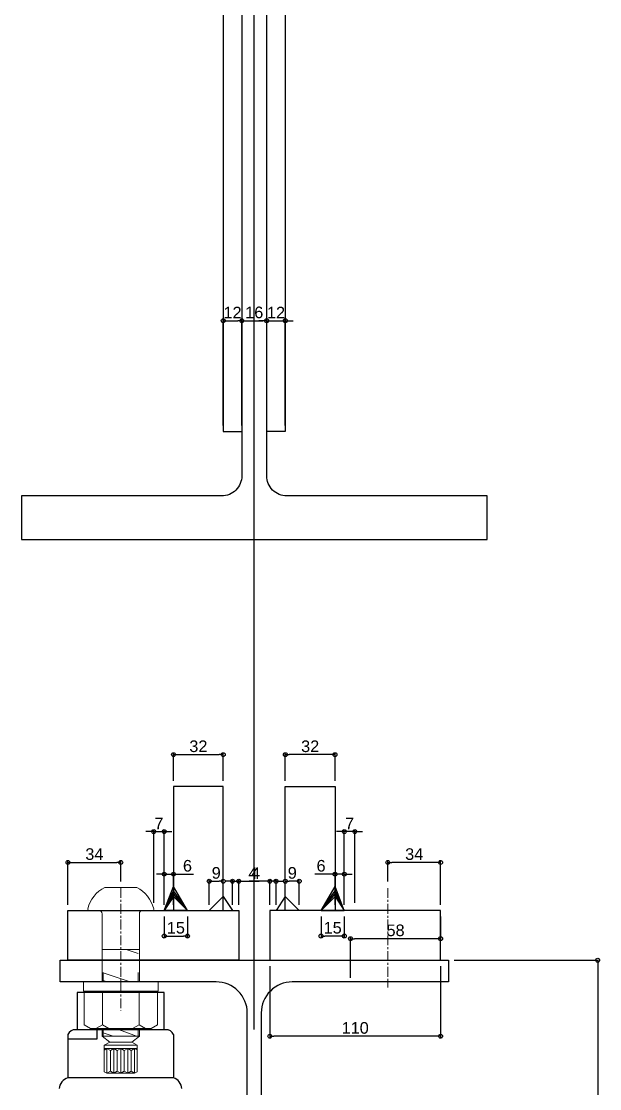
# Model space of a CAD drawing. Header units: millimetres. Extents: x -2880 to 3894, y -2977 to 4857.
# Drawn here: x 1403 to 1775, y -135 to 553 of the extents above; entities that cross this region are included whole.
import ezdxf

# ---------------------------------------------------------------- set-up
doc = ezdxf.new("R2010")
doc.units = ezdxf.units.MM
doc.header["$MEASUREMENT"] = 0
doc.linetypes.add('CENTER', pattern=[50.8, 31.75, -6.35, 6.35, -6.35])
for name, color, linetype in [('_1-0_', 7, 'Continuous'), ('gauge', 1, 'Continuous'), ('KB', 7, 'Continuous')]:
    doc.layers.add(name, color=color, linetype=linetype)
doc.layers.add('不明1', color=6, linetype='Continuous', lineweight=18)
doc.layers.add('中心線', color=4, linetype='CENTER', lineweight=13)
doc.styles.get("Standard").update_dxf_attribs({"font": 'arial.ttf'})
doc.dimstyles.new('コピー ～ 一般寸法', dxfattribs={"dimscale": 0.5, "dimtxt": 15, "dimasz": 5, "dimexe": 1.25, "dimexo": 7.5, "dimgap": 3, "dimtad": 1, "dimdec": 1, "dimdsep": 46, "dimtxsty": 'Standard', "dimblk": 'ORIGIN', "dimcen": 0, "dimclrd": 256, "dimclre": 256, "dimclrt": 256, "dimadec": 0, "dimazin": 0, "dimtfac": 1, "dimtdec": 1, "dimtmove": 0, "dimatfit": 3, "dimfxl": 0, "dimarcsym": 0})

# ---------------------------------------------------------------- blocks, each defined once
blk = doc.blocks.new('_Origin')
at = {"color": 0, "linetype": 'ByBlock', "lineweight": -2}
blk.add_line((0, 0), (-1, 0), dxfattribs=at)
blk.add_circle((0, 0), 0.5, dxfattribs=at)
blk = doc.blocks.new('*D416')
at = {"layer": 'Defpoints', "color": 0}
for p in [(1544.99, 359.66), (1532.99, 288.27), (1544.99, 288.27)]:
    blk.add_point(p, dxfattribs=at)
at = {"layer": 'gauge', "lineweight": -2}
for p, q in [((1532.99, 292.02), (1532.99, 360.28)), ((1535.49, 359.66), (1542.49, 359.66)), ((1544.99, 292.02), (1544.99, 360.28))]:
    blk.add_line(p, q, dxfattribs=at)
at = {"layer": 'gauge', "lineweight": -2, "xscale": 2.5, "yscale": 2.5, "zscale": 2.5, "rotation": 180}
blk.add_blockref('_Origin', (1532.99, 359.66), dxfattribs=at)
at = {"layer": 'gauge', "lineweight": -2, "xscale": 2.5, "yscale": 2.5, "zscale": 2.5}
blk.add_blockref('_Origin', (1544.99, 359.66), dxfattribs=at)
at = {"layer": 'gauge', "insert": (1538.99, 364.92), "char_height": 7.5, "attachment_point": 5}
blk.add_mtext('12', dxfattribs=at)
blk = doc.blocks.new('*D417')
at = {"layer": 'Defpoints', "color": 0}
for p in [(1560.99, 359.66), (1544.99, 288.27), (1560.99, 288.27)]:
    blk.add_point(p, dxfattribs=at)
at = {"layer": 'gauge', "lineweight": -2}
for p, q in [((1544.99, 292.02), (1544.99, 360.28)), ((1547.49, 359.66), (1558.49, 359.66)), ((1560.99, 292.02), (1560.99, 360.28))]:
    blk.add_line(p, q, dxfattribs=at)
at = {"layer": 'gauge', "lineweight": -2, "xscale": 2.5, "yscale": 2.5, "zscale": 2.5, "rotation": 180}
blk.add_blockref('_Origin', (1544.99, 359.66), dxfattribs=at)
at = {"layer": 'gauge', "lineweight": -2, "xscale": 2.5, "yscale": 2.5, "zscale": 2.5}
blk.add_blockref('_Origin', (1560.99, 359.66), dxfattribs=at)
at = {"layer": 'gauge', "insert": (1552.99, 364.99), "char_height": 7.5, "attachment_point": 5}
blk.add_mtext('16', dxfattribs=at)
blk = doc.blocks.new('*D418')
at = {"layer": 'Defpoints', "color": 0}
for p in [(1572.99, 359.66), (1560.99, 288.27), (1572.99, 288.27)]:
    blk.add_point(p, dxfattribs=at)
at = {"layer": 'gauge', "lineweight": -2}
for p, q in [((1558.49, 359.66), (1555.99, 359.66)), ((1560.99, 292.02), (1560.99, 360.28)), ((1560.99, 359.66), (1572.99, 359.66)), ((1572.99, 292.02), (1572.99, 360.28)), ((1575.49, 359.66), (1577.99, 359.66))]:
    blk.add_line(p, q, dxfattribs=at)
at = {"layer": 'gauge', "lineweight": -2, "xscale": 2.5, "yscale": 2.5, "zscale": 2.5}
blk.add_blockref('_Origin', (1560.99, 359.66), dxfattribs=at)
at = {"layer": 'gauge', "lineweight": -2, "xscale": 2.5, "yscale": 2.5, "zscale": 2.5, "rotation": 180}
blk.add_blockref('_Origin', (1572.99, 359.66), dxfattribs=at)
at = {"layer": 'gauge', "insert": (1566.99, 364.92), "char_height": 7.5, "attachment_point": 5}
blk.add_mtext('12', dxfattribs=at)
blk = doc.blocks.new('*D430')
at = {"layer": 'Defpoints', "color": 0}
for p in [(1532.99, 79.91), (1500.99, 59.33), (1532.99, 59.33)]:
    blk.add_point(p, dxfattribs=at)
at = {"layer": 'KB', "lineweight": -2}
for p, q in [((1500.99, 63.08), (1500.99, 80.54)), ((1503.49, 79.91), (1530.49, 79.91)), ((1532.99, 63.08), (1532.99, 80.54))]:
    blk.add_line(p, q, dxfattribs=at)
at = {"layer": 'KB', "lineweight": -2, "xscale": 2.5, "yscale": 2.5, "zscale": 2.5, "rotation": 180}
blk.add_blockref('_Origin', (1500.99, 79.91), dxfattribs=at)
at = {"layer": 'KB', "lineweight": -2, "xscale": 2.5, "yscale": 2.5, "zscale": 2.5}
blk.add_blockref('_Origin', (1532.99, 79.91), dxfattribs=at)
at = {"layer": 'KB', "insert": (1516.99, 85.24), "char_height": 7.5, "attachment_point": 5}
blk.add_mtext('32', dxfattribs=at)
blk = doc.blocks.new('*D431')
at = {"layer": 'Defpoints', "color": 0}
for p in [(1494.99, -20.67), (1509.99, -20.67), (1509.99, -37.09)]:
    blk.add_point(p, dxfattribs=at)
at = {"layer": 'gauge', "lineweight": -2}
for p, q in [((1494.99, -24.42), (1494.99, -37.72)), ((1509.99, -24.42), (1509.99, -37.72)), ((1497.49, -37.09), (1507.49, -37.09))]:
    blk.add_line(p, q, dxfattribs=at)
at = {"layer": 'gauge', "lineweight": -2, "xscale": 2.5, "yscale": 2.5, "zscale": 2.5, "rotation": 180}
blk.add_blockref('_Origin', (1494.99, -37.09), dxfattribs=at)
at = {"layer": 'gauge', "lineweight": -2, "xscale": 2.5, "yscale": 2.5, "zscale": 2.5}
blk.add_blockref('_Origin', (1509.99, -37.09), dxfattribs=at)
at = {"layer": 'gauge', "insert": (1502.49, -31.76), "char_height": 7.5, "attachment_point": 5}
blk.add_mtext('15', dxfattribs=at)
blk = doc.blocks.new('*D118')
at = {"layer": 'Defpoints', "color": 0}
for p in [(1466.99, 10.38), (1466.99, -5.67), (1432.99, -20.67)]:
    blk.add_point(p, dxfattribs=at)
at = {"layer": 'gauge', "lineweight": -2}
for p, q in [((1432.99, -16.92), (1432.99, 11)), ((1435.49, 10.38), (1464.49, 10.38)), ((1466.99, -1.92), (1466.99, 11))]:
    blk.add_line(p, q, dxfattribs=at)
at = {"layer": 'gauge', "lineweight": -2, "xscale": 2.5, "yscale": 2.5, "zscale": 2.5, "rotation": 180}
blk.add_blockref('_Origin', (1432.99, 10.38), dxfattribs=at)
at = {"layer": 'gauge', "lineweight": -2, "xscale": 2.5, "yscale": 2.5, "zscale": 2.5}
blk.add_blockref('_Origin', (1466.99, 10.38), dxfattribs=at)
at = {"layer": 'gauge', "insert": (1449.99, 15.71), "char_height": 7.5, "attachment_point": 5}
blk.add_mtext('34', dxfattribs=at)
blk = doc.blocks.new('*D432')
at = {"layer": 'Defpoints', "color": 0}
for p in [(1542.99, -1.73), (1538.99, -20.67), (1542.99, -20.67)]:
    blk.add_point(p, dxfattribs=at)
at = {"layer": 'gauge', "lineweight": -2}
for p, q in [((1536.49, -1.73), (1533.99, -1.73)), ((1538.99, -16.92), (1538.99, -1.11)), ((1538.99, -1.73), (1542.99, -1.73)), ((1542.99, -16.92), (1542.99, -1.11)), ((1545.49, -1.73), (1556.17, -1.73))]:
    blk.add_line(p, q, dxfattribs=at)
at = {"layer": 'gauge', "lineweight": -2, "xscale": 2.5, "yscale": 2.5, "zscale": 2.5}
blk.add_blockref('_Origin', (1538.99, -1.73), dxfattribs=at)
at = {"layer": 'gauge', "lineweight": -2, "xscale": 2.5, "yscale": 2.5, "zscale": 2.5, "rotation": 180}
blk.add_blockref('_Origin', (1542.99, -1.73), dxfattribs=at)
at = {"layer": 'gauge', "insert": (1552.08, 3.52), "char_height": 7.5, "attachment_point": 5}
blk.add_mtext('4', dxfattribs=at)
blk = doc.blocks.new('*D433')
at = {"layer": 'Defpoints', "color": 0}
for p in [(1500.99, 2.85), (1494.99, -20.67), (1500.99, -20.67)]:
    blk.add_point(p, dxfattribs=at)
at = {"layer": 'gauge', "lineweight": -2}
for p, q in [((1492.49, 2.85), (1489.99, 2.85)), ((1494.99, -16.92), (1494.99, 3.47)), ((1494.99, 2.85), (1500.99, 2.85)), ((1500.99, -16.92), (1500.99, 3.47)), ((1503.49, 2.85), (1513.95, 2.85))]:
    blk.add_line(p, q, dxfattribs=at)
at = {"layer": 'gauge', "lineweight": -2, "xscale": 2.5, "yscale": 2.5, "zscale": 2.5}
blk.add_blockref('_Origin', (1494.99, 2.85), dxfattribs=at)
at = {"layer": 'gauge', "lineweight": -2, "xscale": 2.5, "yscale": 2.5, "zscale": 2.5, "rotation": 180}
blk.add_blockref('_Origin', (1500.99, 2.85), dxfattribs=at)
at = {"layer": 'gauge', "insert": (1509.97, 8.18), "char_height": 7.5, "attachment_point": 5}
blk.add_mtext('6', dxfattribs=at)
blk = doc.blocks.new('*D434')
at = {"layer": 'Defpoints', "color": 0}
for p in [(1532.99, -1.73), (1532.99, -11.67), (1523.99, -20.67)]:
    blk.add_point(p, dxfattribs=at)
at = {"layer": 'gauge', "lineweight": -2}
for p, q in [((1523.99, -16.92), (1523.99, -1.11)), ((1526.49, -1.73), (1530.49, -1.73)), ((1532.99, -7.92), (1532.99, -1.11))]:
    blk.add_line(p, q, dxfattribs=at)
at = {"layer": 'gauge', "lineweight": -2, "xscale": 2.5, "yscale": 2.5, "zscale": 2.5, "rotation": 180}
blk.add_blockref('_Origin', (1523.99, -1.73), dxfattribs=at)
at = {"layer": 'gauge', "lineweight": -2, "xscale": 2.5, "yscale": 2.5, "zscale": 2.5}
blk.add_blockref('_Origin', (1532.99, -1.73), dxfattribs=at)
at = {"layer": 'gauge', "insert": (1528.49, 3.59), "char_height": 7.5, "attachment_point": 5}
blk.add_mtext('9', dxfattribs=at)
blk = doc.blocks.new('*D435')
at = {"layer": 'Defpoints', "color": 0}
for p in [(1494.99, 30.29), (1488.21, -19.42), (1494.99, -20.67)]:
    blk.add_point(p, dxfattribs=at)
at = {"layer": 'gauge', "lineweight": -2}
for p, q in [((1485.71, 30.29), (1483.21, 30.29)), ((1488.21, -15.67), (1488.21, 30.92)), ((1488.21, 30.29), (1494.99, 30.29)), ((1494.99, -16.92), (1494.99, 30.92)), ((1497.49, 30.29), (1499.99, 30.29))]:
    blk.add_line(p, q, dxfattribs=at)
at = {"layer": 'gauge', "lineweight": -2, "xscale": 2.5, "yscale": 2.5, "zscale": 2.5}
blk.add_blockref('_Origin', (1488.21, 30.29), dxfattribs=at)
at = {"layer": 'gauge', "lineweight": -2, "xscale": 2.5, "yscale": 2.5, "zscale": 2.5, "rotation": 180}
blk.add_blockref('_Origin', (1494.99, 30.29), dxfattribs=at)
at = {"layer": 'gauge', "insert": (1491.6, 35.54), "char_height": 7.5, "attachment_point": 5}
blk.add_mtext('7', dxfattribs=at)
blk = doc.blocks.new('*D436')
at = {"layer": 'Defpoints', "color": 0}
for p in [(1572.99, 79.91), (1572.99, 59.33), (1604.99, 59.33)]:
    blk.add_point(p, dxfattribs=at)
at = {"layer": 'KB', "lineweight": -2}
for p, q in [((1572.99, 63.08), (1572.99, 80.54)), ((1602.49, 79.91), (1575.49, 79.91)), ((1604.99, 63.08), (1604.99, 80.54))]:
    blk.add_line(p, q, dxfattribs=at)
at = {"layer": 'KB', "lineweight": -2, "xscale": 2.5, "yscale": 2.5, "zscale": 2.5, "rotation": 180}
blk.add_blockref('_Origin', (1572.99, 79.91), dxfattribs=at)
at = {"layer": 'KB', "lineweight": -2, "xscale": 2.5, "yscale": 2.5, "zscale": 2.5}
blk.add_blockref('_Origin', (1604.99, 79.91), dxfattribs=at)
at = {"layer": 'KB', "insert": (1588.99, 85.24), "char_height": 7.5, "attachment_point": 5}
blk.add_mtext('32', dxfattribs=at)
blk = doc.blocks.new('*D437')
at = {"layer": 'Defpoints', "color": 0}
for p in [(1595.99, -20.67), (1610.99, -20.67), (1595.99, -37.09)]:
    blk.add_point(p, dxfattribs=at)
at = {"layer": 'gauge', "lineweight": -2}
for p, q in [((1595.99, -24.42), (1595.99, -37.72)), ((1610.99, -24.42), (1610.99, -37.72)), ((1608.49, -37.09), (1598.49, -37.09))]:
    blk.add_line(p, q, dxfattribs=at)
at = {"layer": 'gauge', "lineweight": -2, "xscale": 2.5, "yscale": 2.5, "zscale": 2.5, "rotation": 180}
blk.add_blockref('_Origin', (1595.99, -37.09), dxfattribs=at)
at = {"layer": 'gauge', "lineweight": -2, "xscale": 2.5, "yscale": 2.5, "zscale": 2.5}
blk.add_blockref('_Origin', (1610.99, -37.09), dxfattribs=at)
at = {"layer": 'gauge', "insert": (1603.49, -31.76), "char_height": 7.5, "attachment_point": 5}
blk.add_mtext('15', dxfattribs=at)
blk = doc.blocks.new('*D119')
at = {"layer": 'Defpoints', "color": 0}
for p in [(1562.99, -52.67), (1672.99, -52.67), (1562.99, -101.68)]:
    blk.add_point(p, dxfattribs=at)
at = {"layer": 'gauge', "lineweight": -2}
for p, q in [((1562.99, -56.42), (1562.99, -102.31)), ((1672.99, -56.42), (1672.99, -102.31)), ((1670.49, -101.68), (1565.49, -101.68))]:
    blk.add_line(p, q, dxfattribs=at)
at = {"layer": 'gauge', "lineweight": -2, "xscale": 2.5, "yscale": 2.5, "zscale": 2.5}
for p, rotation in [((1562.99, -101.68), 180), ((1672.99, -101.68), 360)]:
    blk.add_blockref('_Origin', p, dxfattribs=dict(at, rotation=rotation))
at = {"layer": 'gauge', "insert": (1617.99, -96.35), "char_height": 7.5, "attachment_point": 5}
blk.add_mtext('110', dxfattribs=at)
blk = doc.blocks.new('*D120')
at = {"layer": 'Defpoints', "color": 0}
for p in [(1638.99, 10.38), (1638.99, -5.67), (1672.99, -20.67)]:
    blk.add_point(p, dxfattribs=at)
at = {"layer": 'gauge', "lineweight": -2}
for p, q in [((1638.99, -1.92), (1638.99, 11)), ((1670.49, 10.38), (1641.49, 10.38)), ((1672.99, -16.92), (1672.99, 11))]:
    blk.add_line(p, q, dxfattribs=at)
at = {"layer": 'gauge', "lineweight": -2, "xscale": 2.5, "yscale": 2.5, "zscale": 2.5}
for p, rotation in [((1638.99, 10.38), 180), ((1672.99, 10.38), 360)]:
    blk.add_blockref('_Origin', p, dxfattribs=dict(at, rotation=rotation))
at = {"layer": 'gauge', "insert": (1655.99, 15.71), "char_height": 7.5, "attachment_point": 5}
blk.add_mtext('34', dxfattribs=at)
blk = doc.blocks.new('*D438')
at = {"layer": 'Defpoints', "color": 0}
for p in [(1562.99, -1.73), (1562.99, -20.67), (1566.99, -20.67)]:
    blk.add_point(p, dxfattribs=at)
at = {"layer": 'gauge', "lineweight": -2}
for p, q in [((1560.49, -1.73), (1549.81, -1.73)), ((1562.99, -16.92), (1562.99, -1.11)), ((1566.99, -1.73), (1562.99, -1.73)), ((1566.99, -16.92), (1566.99, -1.11)), ((1569.49, -1.73), (1571.99, -1.73))]:
    blk.add_line(p, q, dxfattribs=at)
at = {"layer": 'gauge', "lineweight": -2, "xscale": 2.5, "yscale": 2.5, "zscale": 2.5}
for p, rotation in [((1562.99, -1.73), 360), ((1566.99, -1.73), 180)]:
    blk.add_blockref('_Origin', p, dxfattribs=dict(at, rotation=rotation))
at = {"layer": 'gauge', "insert": (1553.9, 3.52), "char_height": 7.5, "attachment_point": 5}
blk.add_mtext('4', dxfattribs=at)
blk = doc.blocks.new('*D121')
at = {"layer": 'Defpoints', "color": 0}
for p in [(1672.99, -20.67), (1614.99, -38.77), (1614.99, -67.79)]:
    blk.add_point(p, dxfattribs=at)
at = {"layer": 'gauge', "lineweight": -2}
for p, q in [((1672.99, -24.42), (1672.99, -39.4)), ((1614.99, -64.04), (1614.99, -38.15)), ((1670.49, -38.77), (1617.49, -38.77))]:
    blk.add_line(p, q, dxfattribs=at)
at = {"layer": 'gauge', "lineweight": -2, "xscale": 2.5, "yscale": 2.5, "zscale": 2.5}
for p, rotation in [((1614.99, -38.77), 180), ((1672.99, -38.77), 360)]:
    blk.add_blockref('_Origin', p, dxfattribs=dict(at, rotation=rotation))
at = {"layer": 'gauge', "insert": (1643.99, -33.44), "char_height": 7.5, "attachment_point": 5}
blk.add_mtext('58', dxfattribs=at)
blk = doc.blocks.new('*D439')
at = {"layer": 'Defpoints', "color": 0}
for p in [(1604.99, 2.85), (1604.99, -20.67), (1610.99, -20.67)]:
    blk.add_point(p, dxfattribs=at)
at = {"layer": 'gauge', "lineweight": -2}
for p, q in [((1602.49, 2.85), (1592.03, 2.85)), ((1604.99, -16.92), (1604.99, 3.47)), ((1610.99, 2.85), (1604.99, 2.85)), ((1610.99, -16.92), (1610.99, 3.47)), ((1613.49, 2.85), (1615.99, 2.85))]:
    blk.add_line(p, q, dxfattribs=at)
at = {"layer": 'gauge', "lineweight": -2, "xscale": 2.5, "yscale": 2.5, "zscale": 2.5}
for p, rotation in [((1604.99, 2.85), 360), ((1610.99, 2.85), 180)]:
    blk.add_blockref('_Origin', p, dxfattribs=dict(at, rotation=rotation))
at = {"layer": 'gauge', "insert": (1596.01, 8.18), "char_height": 7.5, "attachment_point": 5}
blk.add_mtext('6', dxfattribs=at)
blk = doc.blocks.new('*D440')
at = {"layer": 'Defpoints', "color": 0}
for p in [(1572.99, -1.73), (1572.99, -11.67), (1581.99, -20.67)]:
    blk.add_point(p, dxfattribs=at)
at = {"layer": 'gauge', "lineweight": -2}
for p, q in [((1572.99, -7.92), (1572.99, -1.11)), ((1579.49, -1.73), (1575.49, -1.73)), ((1581.99, -16.92), (1581.99, -1.11))]:
    blk.add_line(p, q, dxfattribs=at)
at = {"layer": 'gauge', "lineweight": -2, "xscale": 2.5, "yscale": 2.5, "zscale": 2.5}
for p, rotation in [((1572.99, -1.73), 180), ((1581.99, -1.73), 360)]:
    blk.add_blockref('_Origin', p, dxfattribs=dict(at, rotation=rotation))
at = {"layer": 'gauge', "insert": (1577.49, 3.59), "char_height": 7.5, "attachment_point": 5}
blk.add_mtext('9', dxfattribs=at)
blk = doc.blocks.new('*D441')
at = {"layer": 'Defpoints', "color": 0}
for p in [(1610.99, 30.29), (1617.77, -19.42), (1610.99, -20.67)]:
    blk.add_point(p, dxfattribs=at)
at = {"layer": 'gauge', "lineweight": -2}
for p, q in [((1608.49, 30.29), (1605.99, 30.29)), ((1610.99, -16.92), (1610.99, 30.92)), ((1617.77, 30.29), (1610.99, 30.29)), ((1617.77, -15.67), (1617.77, 30.92)), ((1620.27, 30.29), (1622.77, 30.29))]:
    blk.add_line(p, q, dxfattribs=at)
at = {"layer": 'gauge', "lineweight": -2, "xscale": 2.5, "yscale": 2.5, "zscale": 2.5}
blk.add_blockref('_Origin', (1610.99, 30.29), dxfattribs=at)
at = {"layer": 'gauge', "lineweight": -2, "xscale": 2.5, "yscale": 2.5, "zscale": 2.5, "rotation": 180}
blk.add_blockref('_Origin', (1617.77, 30.29), dxfattribs=at)
at = {"layer": 'gauge', "insert": (1614.38, 35.54), "char_height": 7.5, "attachment_point": 5}
blk.add_mtext('7', dxfattribs=at)
blk = doc.blocks.new('*D442')
at = {"layer": 'Defpoints', "color": 0}
for p in [(1677.99, -52.67), (1677.99, -452.67), (1774.17, -452.67)]:
    blk.add_point(p, dxfattribs=at)
at = {"layer": 'gauge', "lineweight": -2}
for p, q in [((1681.74, -52.67), (1774.8, -52.67)), ((1774.17, -55.17), (1774.17, -450.17)), ((1681.74, -452.67), (1774.8, -452.67))]:
    blk.add_line(p, q, dxfattribs=at)
at = {"layer": 'gauge', "lineweight": -2, "xscale": 2.5, "yscale": 2.5, "zscale": 2.5}
for p, rotation in [((1774.17, -52.67), 90), ((1774.17, -452.67), 270)]:
    blk.add_blockref('_Origin', p, dxfattribs=dict(at, rotation=rotation))
at = {"layer": 'gauge', "insert": (1768.85, -252.67), "char_height": 7.5, "attachment_point": 5, "rotation": 90}
blk.add_mtext('400', dxfattribs=at)

msp = doc.modelspace()

# ---------------------------------------------------------------- linework, layer by layer
for points in [[(1402.991, 818.697), (1402.991, 790.697), (1531.991, 790.697, -0.4142136), (1544.991, 777.697), (1544.991, 259.697, -0.4142136), (1531.991, 246.697), (1402.991, 246.697), (1402.991, 218.697), (1702.991, 218.697), (1702.991, 246.697), (1573.991, 246.697, -0.4142136), (1560.991, 259.697), (1560.991, 777.697, -0.4142136), (1573.991, 790.697), (1702.991, 790.697), (1702.991, 818.697)], [(1528.491, -438.674, 0.4142136), (1548.491, -418.674), (1548.491, -86.674, 0.4142136), (1528.491, -66.674), (1427.991, -66.674), (1427.991, -52.674), (1677.991, -52.674), (1677.991, -66.674), (1577.491, -66.674, 0.4142136), (1557.491, -86.674), (1557.491, -418.674, 0.4142136), (1577.491, -438.674), (1677.991, -438.674), (1677.991, -452.674), (1427.991, -452.674), (1427.991, -438.674)]]:
    msp.add_lwpolyline(points, format="xyb", close=True)
at = {"layer": '_1-0_', "color": 3, "linetype": 'Continuous'}
for p, q in [((1494.991, -73.474), (1438.991, -73.474)), ((1438.991, -73.474), (1438.991, -97.474)), ((1494.991, -97.474), (1494.991, -73.474)), ((1432.991, -100.474), (1432.991, -128.474)), ((1495.991, -97.474), (1437.991, -97.474)), ((1451.491, -97.474), (1451.491, -103.474)), ((1500.991, -100.474), (1500.991, -128.474)), ((1451.491, -103.474), (1432.991, -103.474)), ((1500.991, -128.474), (1432.991, -128.474))]:
    msp.add_line(p, q, dxfattribs=at)
for centre, radius, start, end in [((1437.754, -102.745), 5.276, 87.419757, 154.507756), ((1496.229, -102.745), 5.276, 25.492244, 92.580243), ((1435.286, -136.221), 8.079, 106.498737, 174.699858), ((1498.62, -135.721), 7.625, 1.854982, 71.884845)]:
    msp.add_arc(centre, radius, start, end, dxfattribs=at)
at = {"layer": 'gauge'}
for p, q in [((1552.991, -97.257), (1552.991, 1450.068)), ((1532.991, 768.697), (1532.991, 288.267)), ((1572.991, 768.697), (1572.991, 288.267)), ((1532.991, 288.267), (1544.991, 288.267)), ((1572.991, 288.267), (1560.991, 288.267)), ((1494.991, -20.674), (1500.991, -5.086)), ((1509.991, -20.674), (1500.991, -5.086)), ((1595.991, -20.674), (1604.991, -5.086)), ((1610.991, -20.674), (1604.991, -5.086)), ((1494.991, -20.674), (1500.991, -7.821)), ((1494.991, -20.674), (1500.991, -9.949)), ((1500.991, -11.674), (1494.991, -20.674)), ((1509.991, -20.674), (1500.991, -7.821)), ((1509.991, -20.674), (1500.991, -9.949)), ((1509.991, -20.674), (1500.991, -11.674)), ((1509.991, -20.674), (1503.991, -12.105)), ((1523.991, -20.674), (1532.991, -11.674)), ((1532.991, -11.674), (1538.991, -20.674)), ((1572.991, -11.674), (1566.991, -20.674)), ((1581.991, -20.674), (1572.991, -11.674)), ((1595.991, -20.674), (1604.991, -7.821)), ((1595.991, -20.674), (1604.991, -9.949)), ((1595.991, -20.674), (1604.991, -11.674)), ((1595.991, -20.674), (1601.991, -12.105)), ((1610.991, -20.674), (1604.991, -7.821)), ((1610.991, -20.674), (1604.991, -9.949)), ((1604.991, -11.674), (1610.991, -20.674)), ((1509.991, -20.674), (1494.991, -20.674)), ((1523.991, -20.674), (1538.991, -20.674)), ((1581.991, -20.674), (1566.991, -20.674)), ((1595.991, -20.674), (1610.991, -20.674))]:
    msp.add_line(p, q, dxfattribs=at)
at = {"layer": 'KB'}
for p, q in [((1500.991, 59.326), (1500.991, -20.674)), ((1532.991, 59.326), (1500.991, 59.326)), ((1532.991, -20.674), (1532.991, 59.326)), ((1572.991, -20.674), (1572.991, 59.326)), ((1572.991, 59.326), (1604.991, 59.326)), ((1604.991, 59.326), (1604.991, -20.674)), ((1432.991, -20.674), (1542.991, -20.674)), ((1432.991, -52.674), (1432.991, -20.674)), ((1542.991, -20.674), (1542.991, -52.674)), ((1672.991, -20.674), (1562.991, -20.674)), ((1562.991, -20.674), (1562.991, -52.674)), ((1672.991, -52.674), (1672.991, -20.674)), ((1542.991, -52.674), (1432.991, -52.674)), ((1562.991, -52.674), (1672.991, -52.674))]:
    msp.add_line(p, q, dxfattribs=at)
at = {"layer": '不明1', "linetype": 'Continuous'}
for p, q in [((1456.723, -5.674), (1477.259, -5.674)), ((1452.991, -20.674), (1446.741, -20.674)), ((1454.991, -22.674), (1454.991, -66.674)), ((1478.991, -22.674), (1478.991, -66.674)), ((1480.991, -20.674), (1487.241, -20.674)), ((1454.991, -45.674), (1478.991, -45.674)), ((1478.291, -48.314), (1470.532, -45.674)), ((1455.692, -60.552), (1455.692, -66.674)), ((1473.018, -66.674), (1455.692, -60.781)), ((1478.291, -60.552), (1478.291, -66.674)), ((1442.991, -66.674), (1490.991, -66.674)), ((1442.991, -72.674), (1442.991, -66.674)), ((1458.148, -66.674), (1455.692, -65.812)), ((1490.991, -72.674), (1490.991, -66.674)), ((1442.991, -72.674), (1490.991, -72.674)), ((1443.341, -73.474), (1490.641, -73.474)), ((1443.341, -73.474), (1443.341, -94.278)), ((1447.991, -72.674), (1447.991, -73.474)), ((1447.991, -72.674), (1485.991, -72.674)), ((1455.166, -94.278), (1455.166, -73.474)), ((1478.816, -94.278), (1478.816, -73.474)), ((1485.991, -72.674), (1485.991, -73.474)), ((1490.641, -73.474), (1490.641, -94.278)), ((1447.491, -96.674), (1443.341, -94.278)), ((1451.016, -96.674), (1455.166, -94.278)), ((1459.316, -96.674), (1455.166, -94.278)), ((1474.666, -96.674), (1478.816, -94.278)), ((1482.966, -96.674), (1478.816, -94.278)), ((1486.491, -96.674), (1490.641, -94.278)), ((1447.491, -96.674), (1486.491, -96.674)), ((1454.991, -96.674), (1454.991, -101.674)), ((1454.991, -101.674), (1459.868, -105.552)), ((1454.991, -101.674), (1478.991, -101.674)), ((1455.692, -96.674), (1455.692, -101.674)), ((1462.114, -101.674), (1455.692, -99.458)), ((1477.237, -101.674), (1463.754, -96.674)), ((1478.991, -101.674), (1474.114, -105.552)), ((1478.291, -96.674), (1478.291, -101.674)), ((1478.991, -96.674), (1478.991, -101.674)), ((1459.868, -105.552), (1456.34, -107.45)), ((1456.34, -124.533), (1456.34, -107.45)), ((1456.34, -107.45), (1477.546, -107.45)), ((1456.34, -109.552), (1477.564, -109.552)), ((1458.105, -109.552), (1456.34, -110.571)), ((1460.317, -110.829), (1458.105, -109.552)), ((1458.105, -109.552), (1458.105, -125.552)), ((1459.868, -105.552), (1474.114, -105.552)), ((1459.868, -105.552), (1474.114, -105.552)), ((1462.529, -109.552), (1460.317, -110.829)), ((1464.74, -110.829), (1462.529, -109.552)), ((1462.529, -109.552), (1462.529, -125.552)), ((1466.952, -109.552), (1464.74, -110.829)), ((1466.952, -109.552), (1469.242, -110.874)), ((1466.991, -125.552), (1466.952, -109.552)), ((1469.242, -110.874), (1471.532, -109.552)), ((1471.532, -109.552), (1473.744, -110.829)), ((1471.532, -109.552), (1471.532, -125.552)), ((1473.744, -110.829), (1475.955, -109.552)), ((1474.114, -105.552), (1477.546, -107.45)), ((1475.955, -109.552), (1477.564, -110.481)), ((1475.955, -109.552), (1475.955, -125.552)), ((1477.546, -124.634), (1477.546, -107.45)), ((1460.317, -110.829), (1460.317, -124.275)), ((1464.74, -124.275), (1464.74, -110.829)), ((1469.242, -124.252), (1469.242, -110.874)), ((1473.744, -110.829), (1473.744, -124.275)), ((1458.105, -125.552), (1456.34, -124.533)), ((1458.105, -125.552), (1460.317, -124.275)), ((1458.105, -125.552), (1475.955, -125.552)), ((1460.317, -124.275), (1462.529, -125.552)), ((1462.529, -125.552), (1464.74, -124.275)), ((1464.74, -124.275), (1466.952, -125.552)), ((1466.991, -125.552), (1469.242, -124.252)), ((1469.242, -124.252), (1471.532, -125.574)), ((1471.532, -125.552), (1473.744, -124.275)), ((1473.744, -124.275), (1475.955, -125.552)), ((1475.955, -125.552), (1477.546, -124.634))]:
    msp.add_line(p, q, dxfattribs=at)
for centre, radius, start, end in [((1466.597, -24.773), 21.5, 117.338043, 165.598221), ((1467.385, -24.773), 21.5, 14.401779, 62.661957), ((1446.741, -19.674), 1, 165.597977, 270), ((1487.241, -19.674), 1, 270, 14.402023), ((1452.991, -22.674), 2, 0, 90), ((1480.991, -22.674), 2, 90, 180)]:
    msp.add_arc(centre, radius, start, end, dxfattribs=at)
at = {"layer": '中心線', "color": 7, "ltscale": 0.2}
for p, q in [((1466.991, -6.174), (1466.991, -85.052)), ((1638.991, -6.174), (1638.991, -70.174))]:
    msp.add_line(p, q, dxfattribs=at)

# ---------------------------------------------------------------- dimensions: what is measured, and where the dimension line sits
at = {"layer": 'gauge'}
for base, p1, p2, override, picture, middle in [((1544.991, 359.66), (1532.991, 288.267), (1544.991, 288.267), {"dimfxl": 0.18}, '*D416', (1538.991, 359.66)), ((1572.991, 359.66), (1560.991, 288.267), (1572.991, 288.267), {"dimtmove": 1, "dimfxl": 0.18}, '*D418', (1566.991, 359.66)), ((1494.991, 30.294), (1488.21, -19.422), (1494.991, -20.674), {"dimdec": 0, "dimfxl": 0.18}, '*D435', (1491.601, 30.294))]:
    dim = msp.add_linear_dim(base=base, p1=p1, p2=p2, dimstyle='コピー ～ 一般寸法', override=override, dxfattribs=at)
    dim.commit()
    dim.dimension.update_dxf_attribs({"geometry": picture, "text_midpoint": middle, "dimtype": 160})
for base, p1, p2, override, picture, middle in [((1560.991, 359.66), (1544.991, 288.267), (1560.991, 288.267), {"dimtmove": 1, "dimfxl": 0.18}, '*D417', (1552.991, 364.988)), ((1500.991, 2.849), (1494.991, -20.674), (1500.991, -20.674), {"dimfxl": 0.18}, '*D433', (1509.97, 8.178)), ((1532.991, -1.735), (1523.991, -20.674), (1532.991, -11.674), {"dimfxl": 0.18}, '*D434', (1528.491, 3.594))]:
    dim = msp.add_linear_dim(base=base, p1=p1, p2=p2, dimstyle='コピー ～ 一般寸法', override=override, dxfattribs=at)
    dim.commit()
    dim.dimension.update_dxf_attribs({"geometry": picture, "text_midpoint": middle})
for base, p1, p2, override, picture, middle in [((1610.991, 30.294), (1617.772, -19.422), (1610.991, -20.674), {"dimdec": 0, "dimfxl": 0.18}, '*D441', (1614.382, 30.294)), ((1614.991, -38.774), (1672.991, -20.674), (1614.991, -67.793), {"dimfxl": 0.18}, '*D121', (1643.991, -38.774))]:
    dim = msp.add_linear_dim(base=base, p1=p1, p2=p2, angle=180, dimstyle='コピー ～ 一般寸法', override=override, dxfattribs=at)
    dim.commit()
    dim.dimension.update_dxf_attribs({"geometry": picture, "text_midpoint": middle, "dimtype": 160})
dim = msp.add_linear_dim(base=(1466.991, 10.38), p1=(1432.991, -20.674), p2=(1466.991, -5.671), dimstyle='コピー ～ 一般寸法', dxfattribs=at)
dim.commit()
dim.dimension.update_dxf_attribs({"geometry": '*D118', "text_midpoint": (1449.991, 10.38), "dimtype": 160})
for base, p1, p2, picture, middle in [((1638.991, 10.38), (1672.991, -20.674), (1638.991, -5.671), '*D120', (1655.991, 10.38)), ((1562.991, -101.682), (1672.991, -52.674), (1562.991, -52.674), '*D119', (1617.991, -101.682))]:
    dim = msp.add_linear_dim(base=base, p1=p1, p2=p2, angle=180, dimstyle='コピー ～ 一般寸法', dxfattribs=at)
    dim.commit()
    dim.dimension.update_dxf_attribs({"geometry": picture, "text_midpoint": middle, "dimtype": 160})
for base, p1, p2, picture, middle in [((1542.991, -1.735), (1538.991, -20.674), (1542.991, -20.674), '*D432', (1552.082, 3.515)), ((1509.991, -37.091), (1494.991, -20.674), (1509.991, -20.674), '*D431', (1502.491, -31.763))]:
    dim = msp.add_linear_dim(base=base, p1=p1, p2=p2, dimstyle='コピー ～ 一般寸法', dxfattribs=at)
    dim.commit()
    dim.dimension.update_dxf_attribs({"geometry": picture, "text_midpoint": middle})
for base, p1, p2, picture, middle in [((1562.991, -1.735), (1566.991, -20.674), (1562.991, -20.674), '*D438', (1553.9, 3.515)), ((1595.991, -37.091), (1610.991, -20.674), (1595.991, -20.674), '*D437', (1603.491, -31.763))]:
    dim = msp.add_linear_dim(base=base, p1=p1, p2=p2, angle=180, dimstyle='コピー ～ 一般寸法', dxfattribs=at)
    dim.commit()
    dim.dimension.update_dxf_attribs({"geometry": picture, "text_midpoint": middle})
for base, p1, p2, angle, picture, middle in [((1572.991, -1.735), (1581.991, -20.674), (1572.991, -11.674), 180, '*D440', (1577.491, 3.594)), ((1604.991, 2.849), (1610.991, -20.674), (1604.991, -20.674), 180, '*D439', (1596.012, 8.178)), ((1774.174, -452.674), (1677.991, -52.674), (1677.991, -452.674), 90, '*D442', (1768.845, -252.674))]:
    dim = msp.add_linear_dim(base=base, p1=p1, p2=p2, angle=angle, dimstyle='コピー ～ 一般寸法', override={"dimfxl": 0.18}, dxfattribs=at)
    dim.commit()
    dim.dimension.update_dxf_attribs({"geometry": picture, "text_midpoint": middle})
at = {"layer": 'KB'}
dim = msp.add_linear_dim(base=(1532.991, 79.911), p1=(1500.991, 59.326), p2=(1532.991, 59.326), dimstyle='コピー ～ 一般寸法', dxfattribs=at)
dim.commit()
dim.dimension.update_dxf_attribs({"geometry": '*D430', "text_midpoint": (1516.991, 85.24)})
dim = msp.add_linear_dim(base=(1572.991, 79.911), p1=(1604.991, 59.326), p2=(1572.991, 59.326), angle=180, dimstyle='コピー ～ 一般寸法', dxfattribs=at)
dim.commit()
dim.dimension.update_dxf_attribs({"geometry": '*D436', "text_midpoint": (1588.991, 85.24)})

doc.saveas('drawing.dxf')
